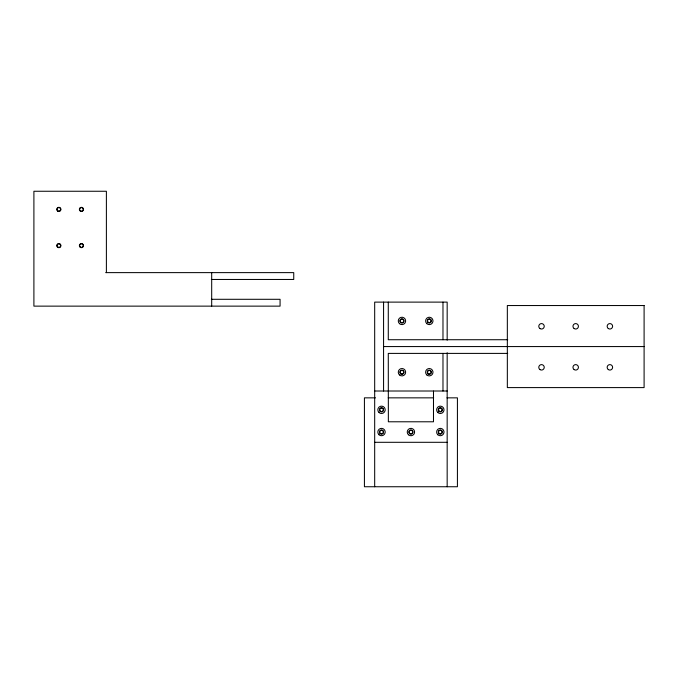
<?xml version="1.0" encoding="UTF-8"?>
<svg xmlns="http://www.w3.org/2000/svg" width="678" height="678" viewBox="0 0 678 678"><rect width="100%" height="100%" fill="white"/><g stroke="black" fill="none" stroke-linecap="round" stroke-linejoin="round"><path stroke-width="1.02" d="M105.726 272.624L293.744 272.624L293.744 279.463L211.358 279.463M211.392 299.295L280.073 299.295L280.073 306.134L33.9 306.134L33.9 191.255L106.387 191.255L106.387 272.624M507.72 339.729L388.282 339.729L388.282 302.117M383.57 346.568L644.1 346.568M507.72 353.399L388.282 353.399L388.358 421.784L433.488 421.784L433.488 391.07M374.68 391.011L447.166 391.011M375.493 397.85L364.425 397.85L364.425 486.745L457.421 486.745L457.421 397.85L446.98 397.85M388.18 397.85L433.657 397.85M374.68 442.302L447.166 442.302M447.166 340.212L447.166 302.117L374.68 302.117L374.68 486.745M447.166 352.713L447.166 486.745M442.98 302.117L442.98 339.729M442.98 353.399L442.98 391.011M383.57 302.117L383.57 391.011M211.689 272.624L211.689 306.134M644.1 305.541L507.339 305.541L507.339 387.596L644.1 387.596L644.1 305.541M80.402 211.155A2.051 2.051 0 0 0 83.479 209.375A2.051 2.051 0 0 0 80.402 207.595A2.051 2.051 0 0 0 80.402 211.155M80.402 247.394A2.051 2.051 0 0 0 83.479 245.614A2.051 2.051 0 0 0 80.402 243.843A2.051 2.051 0 0 0 80.402 247.394M57.41 247.072A2.051 2.051 0 0 0 60.842 246.148A2.051 2.051 0 0 0 58.325 243.639A2.051 2.051 0 0 0 57.41 247.072M57.833 211.155A2.051 2.051 0 0 0 60.91 209.375A2.051 2.051 0 0 0 57.833 207.595A2.051 2.051 0 0 0 57.833 211.155M57.605 210.629A1.78 1.78 0 0 0 60.579 209.833A1.78 1.78 0 0 0 58.401 207.654A1.78 1.78 0 0 0 57.605 210.629M80.165 210.629A1.78 1.78 0 0 0 83.14 209.833A1.78 1.78 0 0 0 80.962 207.654A1.78 1.78 0 0 0 80.165 210.629M80.538 247.156A1.78 1.78 0 0 0 83.199 245.614A1.78 1.78 0 0 0 80.538 244.08A1.78 1.78 0 0 0 80.538 247.156M57.969 247.156A1.78 1.78 0 0 0 60.639 245.614A1.78 1.78 0 0 0 57.969 244.08A1.78 1.78 0 0 0 57.969 247.156M399.478 323.652A3.687 3.687 0 0 0 405.563 321.703A3.687 3.687 0 0 0 400.825 317.414A3.687 3.687 0 0 0 399.478 323.652M426.826 323.652A3.687 3.687 0 0 0 432.911 321.703A3.687 3.687 0 0 0 428.182 317.414A3.687 3.687 0 0 0 426.826 323.652M428.03 322.525A2.051 2.051 0 0 0 431.335 321.228A2.051 2.051 0 0 0 428.555 319.016A2.051 2.051 0 0 0 428.03 322.525M400.673 322.525A2.051 2.051 0 0 0 403.986 321.228A2.051 2.051 0 0 0 401.207 319.016A2.051 2.051 0 0 0 400.673 322.525M608.302 328.533A2.737 2.737 0 0 0 612.607 326.576A2.737 2.737 0 0 0 608.751 323.821A2.737 2.737 0 0 0 608.302 328.533M574.105 328.533A2.737 2.737 0 0 0 578.419 326.576A2.737 2.737 0 0 0 574.563 323.821A2.737 2.737 0 0 0 574.105 328.533M539.917 328.533A2.737 2.737 0 0 0 544.231 326.576A2.737 2.737 0 0 0 540.374 323.821A2.737 2.737 0 0 0 539.917 328.533M399.478 374.942A3.687 3.687 0 0 0 405.563 372.985A3.687 3.687 0 0 0 400.825 368.696A3.687 3.687 0 0 0 399.478 374.942M426.826 374.942A3.687 3.687 0 0 0 432.911 372.985A3.687 3.687 0 0 0 428.182 368.696A3.687 3.687 0 0 0 426.826 374.942M428.03 373.815A2.051 2.051 0 0 0 431.335 372.51A2.051 2.051 0 0 0 428.555 370.298A2.051 2.051 0 0 0 428.03 373.815M400.673 373.815A2.051 2.051 0 0 0 403.986 372.51A2.051 2.051 0 0 0 401.207 370.298A2.051 2.051 0 0 0 400.673 373.815M608.302 369.569A2.737 2.737 0 0 0 612.607 367.603A2.737 2.737 0 0 0 608.751 364.849A2.737 2.737 0 0 0 608.302 369.569M574.105 369.569A2.737 2.737 0 0 0 578.419 367.603A2.737 2.737 0 0 0 574.563 364.849A2.737 2.737 0 0 0 574.105 369.569M539.917 369.569A2.737 2.737 0 0 0 544.231 367.603A2.737 2.737 0 0 0 540.374 364.849A2.737 2.737 0 0 0 539.917 369.569M401.062 373.748A1.78 1.78 0 0 0 403.732 372.205A1.78 1.78 0 0 0 401.062 370.671A1.78 1.78 0 0 0 401.062 373.748M428.42 373.748A1.78 1.78 0 0 0 431.081 372.205A1.78 1.78 0 0 0 428.42 370.671A1.78 1.78 0 0 0 428.42 373.748M428.047 322.177A1.78 1.78 0 0 0 431.022 321.38A1.78 1.78 0 0 0 428.843 319.202A1.78 1.78 0 0 0 428.047 322.177M400.698 322.177A1.78 1.78 0 0 0 403.673 321.38A1.78 1.78 0 0 0 401.495 319.202A1.78 1.78 0 0 0 400.698 322.177M409.639 433.64A2.051 2.051 0 0 0 412.953 432.344A2.051 2.051 0 0 0 410.173 430.132A2.051 2.051 0 0 0 409.639 433.64M439.047 411.419A2.051 2.051 0 0 0 442.353 410.122A2.051 2.051 0 0 0 439.573 407.91A2.051 2.051 0 0 0 439.047 411.419M439.047 433.64A2.051 2.051 0 0 0 442.353 432.344A2.051 2.051 0 0 0 439.573 430.132A2.051 2.051 0 0 0 439.047 433.64M380.239 433.64A2.051 2.051 0 0 0 383.545 432.344A2.051 2.051 0 0 0 380.773 430.132A2.051 2.051 0 0 0 380.239 433.64M380.239 411.419A2.051 2.051 0 0 0 383.545 410.122A2.051 2.051 0 0 0 380.773 407.91A2.051 2.051 0 0 0 380.239 411.419M379.044 412.546A3.687 3.687 0 0 0 385.121 410.597A3.687 3.687 0 0 0 380.392 406.308A3.687 3.687 0 0 0 379.044 412.546M379.044 434.776A3.687 3.687 0 0 0 385.121 432.818A3.687 3.687 0 0 0 380.392 428.53A3.687 3.687 0 0 0 379.044 434.776M408.444 434.776A3.687 3.687 0 0 0 414.529 432.818A3.687 3.687 0 0 0 409.792 428.53A3.687 3.687 0 0 0 408.444 434.776M437.852 434.776A3.687 3.687 0 0 0 443.929 432.818A3.687 3.687 0 0 0 439.2 428.53A3.687 3.687 0 0 0 437.852 434.776M437.852 412.546A3.687 3.687 0 0 0 443.929 410.597A3.687 3.687 0 0 0 439.2 406.308A3.687 3.687 0 0 0 437.852 412.546M380.629 411.36A1.78 1.78 0 0 0 383.299 409.817A1.78 1.78 0 0 0 380.629 408.275A1.78 1.78 0 0 0 380.629 411.36M380.629 433.581A1.78 1.78 0 0 0 383.299 432.039A1.78 1.78 0 0 0 380.629 430.505A1.78 1.78 0 0 0 380.629 433.581M410.037 433.581A1.78 1.78 0 0 0 412.699 432.039A1.78 1.78 0 0 0 410.037 430.505A1.78 1.78 0 0 0 410.037 433.581M439.437 433.581A1.78 1.78 0 0 0 442.107 432.039A1.78 1.78 0 0 0 439.437 430.505A1.78 1.78 0 0 0 439.437 433.581M439.073 411.071A1.78 1.78 0 0 0 442.039 410.275A1.78 1.78 0 0 0 439.869 408.097A1.78 1.78 0 0 0 439.073 411.071"/></g></svg>
